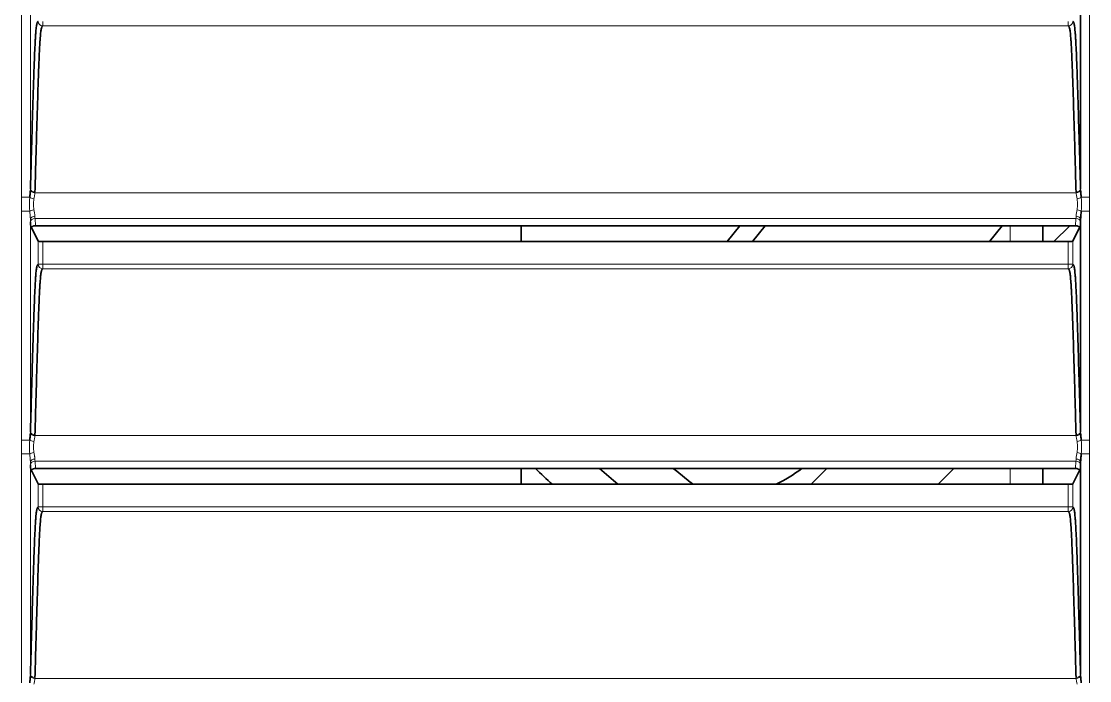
# Model space of a CAD drawing. Header units: inches. Extents: x -1096 to 3103, y -191 to 3207.
# Drawn here: x 618.4 to 677.4, y 1648.2 to 1684.6 of the extents above; entities that cross this region are included whole.
import ezdxf

# ---------------------------------------------------------------- set-up
doc = ezdxf.new("R2010")
doc.units = ezdxf.units.IN

msp = doc.modelspace()

# ---------------------------------------------------------------- linework, layer by layer
at = {"lineweight": 13}
for p, q in [((618.385, 1674.879), (618.385, 1687.513)), ((618.884, 1687.064), (618.884, 1675.331)), ((677.35, 1687.513), (677.35, 1674.879)), ((619.563, 1684.339), (619.563, 1684.589)), ((676.172, 1684.339), (619.563, 1684.339)), ((676.172, 1684.339), (676.172, 1684.589)), ((618.385, 1674.879), (618.848, 1674.879)), ((619.132, 1675.123), (676.604, 1675.123)), ((676.888, 1674.879), (677.35, 1674.879)), ((618.385, 1674.113), (618.848, 1674.113)), ((618.385, 1661.479), (618.385, 1674.113)), ((676.888, 1674.113), (677.35, 1674.113)), ((677.35, 1674.113), (677.35, 1661.479)), ((618.884, 1673.664), (618.884, 1661.931)), ((619.14, 1673.715), (619.157, 1673.31)), ((676.596, 1673.715), (619.14, 1673.715)), ((676.578, 1673.31), (676.596, 1673.715)), ((672.968, 1673.309), (672.968, 1672.438)), ((619.313, 1671.189), (619.313, 1672.457)), ((619.563, 1672.441), (619.563, 1671.189)), ((676.172, 1671.189), (676.172, 1672.441)), ((676.422, 1672.457), (676.422, 1671.189)), ((619.313, 1671.189), (619.563, 1671.189)), ((619.563, 1670.939), (619.563, 1671.189)), ((619.563, 1671.189), (676.172, 1671.189)), ((676.422, 1671.189), (676.172, 1671.189)), ((676.172, 1670.939), (676.172, 1671.189)), ((676.172, 1670.939), (619.563, 1670.939)), ((619.132, 1661.723), (676.604, 1661.723)), ((618.385, 1661.479), (618.848, 1661.479)), ((676.888, 1661.479), (677.35, 1661.479)), ((618.385, 1660.713), (618.848, 1660.713)), ((618.385, 1648.079), (618.385, 1660.713)), ((676.888, 1660.713), (677.35, 1660.713)), ((677.35, 1660.713), (677.35, 1648.079)), ((618.884, 1660.264), (618.884, 1648.531)), ((619.14, 1660.315), (619.157, 1659.91)), ((676.596, 1660.315), (619.14, 1660.315)), ((672.968, 1659.909), (672.968, 1659.04)), ((676.578, 1659.91), (676.596, 1660.315)), ((619.313, 1657.789), (619.313, 1659.057)), ((619.563, 1659.041), (619.563, 1657.789)), ((676.172, 1657.789), (676.172, 1659.041)), ((676.422, 1659.057), (676.422, 1657.789)), ((619.313, 1657.789), (619.563, 1657.789)), ((619.563, 1657.789), (676.172, 1657.789)), ((619.563, 1657.539), (619.563, 1657.789)), ((676.172, 1657.539), (619.563, 1657.539)), ((676.422, 1657.789), (676.172, 1657.789)), ((676.172, 1657.539), (676.172, 1657.789)), ((619.132, 1648.323), (676.604, 1648.323))]:
    msp.add_line(p, q, dxfattribs=at)
at = {"lineweight": 35}
for p, q in [((676.851, 1675.331), (676.851, 1687.064)), ((618.907, 1673.119), (618.89, 1673.52)), ((676.845, 1673.52), (676.828, 1673.119)), ((676.851, 1661.931), (676.851, 1673.664)), ((619.313, 1672.457), (618.937, 1673.203)), ((676.578, 1673.31), (619.157, 1673.31)), ((645.968, 1672.439), (645.968, 1673.308)), ((657.343, 1672.441), (658.036, 1673.31)), ((658.746, 1672.441), (659.439, 1673.31)), ((671.831, 1672.44), (672.524, 1673.31)), ((674.768, 1673.309), (674.768, 1672.438)), ((676.25, 1673.31), (675.381, 1672.44)), ((676.422, 1672.457), (676.797, 1673.203)), ((676.172, 1672.441), (619.563, 1672.441)), ((618.907, 1659.719), (618.89, 1660.12)), ((676.578, 1659.91), (619.157, 1659.91)), ((645.968, 1659.036), (645.968, 1659.904)), ((654.56, 1659.754), (654.364, 1659.91)), ((662.85, 1659.91), (661.981, 1659.041)), ((668.981, 1659.041), (669.851, 1659.91)), ((674.768, 1659.909), (674.768, 1659.04)), ((676.845, 1660.12), (676.828, 1659.719)), ((676.851, 1648.531), (676.851, 1660.264)), ((619.313, 1659.057), (618.937, 1659.803)), ((655.307, 1659.158), (654.56, 1659.754)), ((676.422, 1659.057), (676.797, 1659.803)), ((676.172, 1659.041), (619.563, 1659.041))]:
    msp.add_line(p, q, dxfattribs=at)
for radius, start, end in [(60, 226.09687, 227.31188), (57.6, 228.63608, 229.96256)]:
    msp.add_arc((688.368, 1703.141), radius, start, end, dxfattribs=at)
at = {"lineweight": 13}
for centre, major_axis, ratio, start_param, end_param in [((619.563, 1684.589), (-0.066, 0.241), 0.999345, 1.301791, 2.872251), ((676.172, 1684.589), (-0.066, -0.241), 0.999345, 0.269342, 1.839802), ((619.132, 1675.279), (-0.249, 0.018), 0.625593, 0.115951, 1.616349), ((619.134, 1675.331), (-0.25, 0.007), 0.626591, 0.044795, 1.588394), ((676.601, 1675.331), (-0.25, -0.007), 0.626591, 1.553199, 3.096797), ((676.604, 1675.279), (-0.249, -0.018), 0.625593, 1.525244, 3.025641), ((619.079, 1674.879), (-0.248, 0.033), 0.303681, 0.408018, 1.610641), ((676.656, 1674.879), (-0.248, -0.033), 0.303681, 1.530952, 2.733575), ((619.079, 1674.113), (-0.248, -0.033), 0.303681, 4.672545, 5.875168), ((676.656, 1674.113), (-0.248, 0.033), 0.303681, 3.54961, 4.752233), ((619.134, 1673.664), (-0.25, -0.008), 0.665625, 4.69165, 6.236404), ((618.917, 1674.496), (0, 1.25), 0.034921, 2.299368, 2.466852), ((619.14, 1673.52), (-0.25, -0.011), 0.780579, 4.678329, 6.227322), ((619.167, 1674.496), (0, 1), 0.043651, 2.299368, 2.466852), ((676.568, 1674.496), (0, 1), 0.043651, 3.816333, 3.983817), ((676.596, 1673.52), (-0.25, 0.011), 0.780579, 3.197456, 4.746449), ((676.601, 1673.664), (-0.25, 0.008), 0.665625, 3.188374, 4.733128), ((676.818, 1674.496), (0, 1.25), 0.034921, 3.816334, 3.983818), ((619.563, 1671.189), (-0.066, 0.241), 0.999345, 1.301791, 2.872251), ((676.172, 1671.189), (-0.066, -0.241), 0.999345, 0.269342, 1.839802), ((619.132, 1661.879), (-0.249, 0.018), 0.625593, 0.115951, 1.616349), ((619.134, 1661.931), (-0.25, 0.007), 0.626591, 0.044795, 1.588394), ((676.601, 1661.931), (-0.25, -0.007), 0.626591, 1.553199, 3.096797), ((676.604, 1661.879), (-0.249, -0.018), 0.625593, 1.525244, 3.025641), ((619.079, 1661.479), (-0.248, 0.033), 0.303681, 0.408018, 1.610641), ((676.656, 1661.479), (-0.248, -0.033), 0.303681, 1.530952, 2.733575), ((619.079, 1660.713), (-0.248, -0.033), 0.303681, 4.672545, 5.875168), ((676.656, 1660.713), (-0.248, 0.033), 0.303681, 3.54961, 4.752233), ((619.134, 1660.264), (-0.25, -0.008), 0.665625, 4.69165, 6.236404), ((618.917, 1661.096), (0, 1.25), 0.034921, 2.299368, 2.466852), ((619.14, 1660.12), (-0.25, -0.011), 0.780579, 4.678329, 6.227322), ((619.167, 1661.096), (0, 1), 0.043651, 2.299368, 2.466852), ((676.568, 1661.096), (0, 1), 0.043651, 3.816333, 3.983817), ((676.596, 1660.12), (-0.25, 0.011), 0.780579, 3.197456, 4.746449), ((676.601, 1660.264), (-0.25, 0.008), 0.665625, 3.188374, 4.733128), ((676.818, 1661.096), (0, 1.25), 0.034921, 3.816334, 3.983818), ((619.563, 1657.789), (-0.066, 0.241), 0.999345, 1.301791, 2.872251), ((676.172, 1657.789), (-0.066, -0.241), 0.999345, 0.269342, 1.839802), ((619.132, 1648.479), (-0.249, 0.018), 0.625593, 0.115951, 1.616349), ((619.134, 1648.531), (-0.25, 0.007), 0.626591, 0.044795, 1.588394), ((676.601, 1648.531), (-0.25, -0.007), 0.626591, 1.553199, 3.096797), ((676.604, 1648.479), (-0.249, -0.018), 0.625593, 1.525244, 3.025641)]:
    msp.add_ellipse(centre, major_axis=major_axis, ratio=ratio, start_param=start_param, end_param=end_param, dxfattribs=at)
at = {"lineweight": 35}
for centre, major_axis, ratio, start_param, end_param in [((619.563, 1672.458), (0.25, 0), 0.06935, 3.176499, 4.712389), ((676.172, 1672.458), (0.25, 0), 0.06935, 4.712389, 6.248279), ((658.8, 1665.07), (4.24, 5.316), 0.681998, 3.089953, 3.141593), ((659.546, 1664.475), (4.24, 5.316), 0.681998, 4.095508, 4.355941), ((619.563, 1659.058), (0.25, 0), 0.06935, 3.176499, 4.712389), ((659.546, 1664.475), (4.24, 5.316), 0.681998, 3.141593, 3.183955), ((676.172, 1659.058), (0.25, 0), 0.06935, 4.712389, 6.248279)]:
    msp.add_ellipse(centre, major_axis=major_axis, ratio=ratio, start_param=start_param, end_param=end_param, dxfattribs=at)
for points, knots in [([(618.884, 1675.331), (618.899, 1675.853), (618.914, 1676.375), (618.936, 1677.153), (618.943, 1677.413), (618.958, 1677.93), (618.966, 1678.188), (618.981, 1678.702), (618.988, 1678.958), (619.004, 1679.468), (619.011, 1679.722), (619.027, 1680.226), (619.034, 1680.476), (619.05, 1680.972), (619.058, 1681.218), (619.07, 1681.58), (619.074, 1681.7), (619.081, 1681.878), (619.083, 1681.937), (619.087, 1682.055), (619.089, 1682.113), (619.095, 1682.286), (619.104, 1682.513), (619.113, 1682.731), (619.126, 1683.049), (619.136, 1683.249), (619.151, 1683.523), (619.156, 1683.61), (619.162, 1683.712), (619.163, 1683.732), (619.166, 1683.771), (619.17, 1683.829), (619.174, 1683.883), (619.182, 1683.986), (619.187, 1684.048), (619.198, 1684.16), (619.204, 1684.21), (619.22, 1684.342), (619.232, 1684.406), (619.246, 1684.467), (619.249, 1684.478), (619.255, 1684.498), (619.258, 1684.507), (619.266, 1684.532), (619.272, 1684.545), (619.284, 1684.566), (619.29, 1684.573), (619.301, 1684.584), (619.307, 1684.588), (619.313, 1684.589)], [0, 0, 0, 0, 0.125, 0.125, 0.1875, 0.1875, 0.25, 0.25, 0.3125, 0.3125, 0.375, 0.375, 0.4375, 0.4375, 0.5, 0.5, 0.53125, 0.53125, 0.546875, 0.546875, 0.5625, 0.5625, 0.59375, 0.625, 0.625, 0.6875, 0.6875, 0.71875, 0.71875, 0.726562, 0.726562, 0.734375, 0.75, 0.75, 0.78125, 0.78125, 0.8125, 0.8125, 0.875, 0.875, 0.890625, 0.890625, 0.90625, 0.90625, 0.9375, 0.9375, 0.96875, 0.96875, 1, 1, 1, 1]), ([(619.563, 1684.339), (619.557, 1684.338), (619.551, 1684.335), (619.54, 1684.324), (619.534, 1684.316), (619.522, 1684.296), (619.516, 1684.283), (619.507, 1684.259), (619.505, 1684.25), (619.499, 1684.23), (619.496, 1684.219), (619.481, 1684.159), (619.47, 1684.095), (619.453, 1683.964), (619.447, 1683.914), (619.436, 1683.803), (619.43, 1683.74), (619.422, 1683.637), (619.419, 1683.601), (619.415, 1683.544), (619.414, 1683.525), (619.411, 1683.486), (619.41, 1683.465), (619.404, 1683.363), (619.398, 1683.277), (619.388, 1683.095), (619.384, 1682.999), (619.374, 1682.801), (619.365, 1682.596), (619.356, 1682.38), (619.347, 1682.159), (619.343, 1682.047), (619.335, 1681.818), (619.331, 1681.702), (619.322, 1681.467), (619.318, 1681.349), (619.306, 1680.99), (619.298, 1680.747), (619.283, 1680.257), (619.275, 1680.009), (619.26, 1679.51), (619.252, 1679.26), (619.237, 1678.756), (619.23, 1678.503), (619.207, 1677.741), (619.193, 1677.23), (619.163, 1676.205), (619.149, 1675.69), (619.134, 1675.174)], [0, 0, 0, 0, 0.03125, 0.03125, 0.0625, 0.0625, 0.09375, 0.09375, 0.109375, 0.109375, 0.125, 0.125, 0.1875, 0.1875, 0.21875, 0.21875, 0.25, 0.25, 0.265625, 0.265625, 0.273437, 0.273437, 0.28125, 0.28125, 0.3125, 0.3125, 0.34375, 0.34375, 0.375, 0.40625, 0.40625, 0.4375, 0.4375, 0.46875, 0.46875, 0.5, 0.5, 0.5625, 0.5625, 0.625, 0.625, 0.6875, 0.6875, 0.75, 0.75, 0.875, 0.875, 1, 1, 1, 1]), ([(676.601, 1675.174), (676.586, 1675.689), (676.572, 1676.204), (676.543, 1677.228), (676.528, 1677.738), (676.506, 1678.499), (676.498, 1678.752), (676.483, 1679.255), (676.476, 1679.506), (676.461, 1680.004), (676.453, 1680.251), (676.437, 1680.741), (676.429, 1680.984), (676.417, 1681.342), (676.413, 1681.461), (676.405, 1681.696), (676.401, 1681.812), (676.392, 1682.041), (676.388, 1682.154), (676.379, 1682.375), (676.37, 1682.592), (676.361, 1682.797), (676.352, 1682.995), (676.347, 1683.091), (676.337, 1683.274), (676.332, 1683.361), (676.325, 1683.463), (676.324, 1683.483), (676.321, 1683.523), (676.317, 1683.581), (676.313, 1683.635), (676.305, 1683.739), (676.3, 1683.801), (676.288, 1683.913), (676.283, 1683.963), (676.266, 1684.094), (676.254, 1684.159), (676.24, 1684.218), (676.237, 1684.229), (676.231, 1684.249), (676.228, 1684.258), (676.219, 1684.283), (676.213, 1684.296), (676.201, 1684.316), (676.196, 1684.324), (676.184, 1684.335), (676.178, 1684.338), (676.172, 1684.339)], [0, 0, 0, 0, 0.125, 0.125, 0.25, 0.25, 0.3125, 0.3125, 0.375, 0.375, 0.4375, 0.4375, 0.5, 0.5, 0.53125, 0.53125, 0.5625, 0.5625, 0.59375, 0.59375, 0.625, 0.65625, 0.65625, 0.6875, 0.6875, 0.71875, 0.71875, 0.726563, 0.726563, 0.734375, 0.75, 0.75, 0.78125, 0.78125, 0.8125, 0.8125, 0.875, 0.875, 0.890625, 0.890625, 0.90625, 0.90625, 0.9375, 0.9375, 0.96875, 0.96875, 1, 1, 1, 1]), ([(676.422, 1684.589), (676.428, 1684.588), (676.434, 1684.584), (676.446, 1684.573), (676.451, 1684.566), (676.463, 1684.545), (676.469, 1684.532), (676.478, 1684.507), (676.481, 1684.498), (676.486, 1684.478), (676.489, 1684.467), (676.504, 1684.407), (676.515, 1684.342), (676.532, 1684.21), (676.537, 1684.16), (676.548, 1684.049), (676.553, 1683.986), (676.561, 1683.883), (676.564, 1683.847), (676.569, 1683.772), (676.572, 1683.733), (676.58, 1683.61), (676.585, 1683.523), (676.599, 1683.25), (676.609, 1683.049), (676.622, 1682.731), (676.631, 1682.514), (676.64, 1682.287), (676.646, 1682.113), (676.648, 1682.055), (676.653, 1681.938), (676.655, 1681.879), (676.661, 1681.701), (676.665, 1681.581), (676.677, 1681.218), (676.685, 1680.973), (676.701, 1680.477), (676.709, 1680.226), (676.724, 1679.722), (676.732, 1679.468), (676.747, 1678.958), (676.754, 1678.702), (676.769, 1678.188), (676.777, 1677.93), (676.792, 1677.413), (676.799, 1677.154), (676.821, 1676.375), (676.836, 1675.853), (676.851, 1675.331)], [0, 0, 0, 0, 0.03125, 0.03125, 0.0625, 0.0625, 0.09375, 0.09375, 0.109375, 0.109375, 0.125, 0.125, 0.1875, 0.1875, 0.21875, 0.21875, 0.25, 0.25, 0.265625, 0.265625, 0.28125, 0.28125, 0.3125, 0.3125, 0.375, 0.375, 0.40625, 0.4375, 0.4375, 0.453125, 0.453125, 0.46875, 0.46875, 0.5, 0.5, 0.5625, 0.5625, 0.625, 0.625, 0.6875, 0.6875, 0.75, 0.75, 0.8125, 0.8125, 0.875, 0.875, 1, 1, 1, 1]), ([(618.848, 1674.879), (618.851, 1674.913), (618.854, 1674.948), (618.861, 1675.017), (618.864, 1675.051), (618.871, 1675.117), (618.874, 1675.15), (618.879, 1675.216), (618.881, 1675.248), (618.883, 1675.279)], [0, 0, 0, 0, 0.25, 0.25, 0.5, 0.5, 0.75, 0.75, 1, 1, 1, 1]), ([(676.853, 1675.279), (676.854, 1675.248), (676.856, 1675.215), (676.862, 1675.15), (676.865, 1675.117), (676.874, 1675.017), (676.881, 1674.948), (676.888, 1674.879)], [0, 0, 0, 0, 0.25, 0.25, 0.5, 0.5, 1, 1, 1, 1]), ([(676.888, 1674.113), (676.884, 1674.074), (676.88, 1674.035), (676.873, 1673.957), (676.869, 1673.919), (676.862, 1673.844), (676.859, 1673.807), (676.853, 1673.734), (676.852, 1673.699), (676.851, 1673.664)], [0, 0, 0, 0, 0.25, 0.25, 0.5, 0.5, 0.75, 0.75, 1, 1, 1, 1]), ([(619.157, 1673.31), (619.141, 1673.31), (619.125, 1673.309), (619.101, 1673.305), (619.094, 1673.303), (619.078, 1673.3), (619.07, 1673.298), (619.048, 1673.291), (619.034, 1673.285), (619.007, 1673.271), (618.994, 1673.263), (618.971, 1673.245), (618.961, 1673.236), (618.947, 1673.22), (618.943, 1673.215), (618.935, 1673.204), (618.931, 1673.198), (618.922, 1673.181), (618.917, 1673.169), (618.91, 1673.144), (618.908, 1673.132), (618.907, 1673.119)], [0, 0, 0, 0, 0.125, 0.125, 0.1875, 0.1875, 0.25, 0.25, 0.375, 0.375, 0.5, 0.5, 0.625, 0.625, 0.6875, 0.6875, 0.75, 0.75, 0.875, 0.875, 1, 1, 1, 1]), ([(676.828, 1673.119), (676.828, 1673.132), (676.826, 1673.144), (676.821, 1673.162), (676.818, 1673.168), (676.813, 1673.181), (676.811, 1673.186), (676.801, 1673.204), (676.793, 1673.215), (676.775, 1673.236), (676.764, 1673.245), (676.741, 1673.263), (676.729, 1673.271), (676.709, 1673.281), (676.702, 1673.284), (676.687, 1673.29), (676.68, 1673.293), (676.658, 1673.3), (676.642, 1673.304), (676.61, 1673.309), (676.594, 1673.31), (676.578, 1673.31)], [0, 0, 0, 0, 0.125, 0.125, 0.1875, 0.1875, 0.25, 0.25, 0.375, 0.375, 0.5, 0.5, 0.625, 0.625, 0.6875, 0.6875, 0.75, 0.75, 0.875, 0.875, 1, 1, 1, 1]), ([(618.884, 1661.931), (618.899, 1662.453), (618.914, 1662.975), (618.936, 1663.753), (618.943, 1664.013), (618.958, 1664.53), (618.966, 1664.788), (618.981, 1665.302), (618.988, 1665.558), (619.004, 1666.068), (619.011, 1666.322), (619.027, 1666.826), (619.034, 1667.076), (619.05, 1667.572), (619.058, 1667.818), (619.07, 1668.18), (619.074, 1668.3), (619.081, 1668.478), (619.083, 1668.537), (619.087, 1668.655), (619.089, 1668.713), (619.095, 1668.886), (619.104, 1669.113), (619.113, 1669.331), (619.126, 1669.649), (619.136, 1669.849), (619.151, 1670.123), (619.156, 1670.21), (619.162, 1670.312), (619.163, 1670.332), (619.166, 1670.371), (619.17, 1670.429), (619.174, 1670.483), (619.182, 1670.586), (619.187, 1670.648), (619.198, 1670.76), (619.204, 1670.81), (619.22, 1670.942), (619.232, 1671.006), (619.246, 1671.067), (619.249, 1671.078), (619.255, 1671.098), (619.258, 1671.107), (619.266, 1671.132), (619.272, 1671.145), (619.284, 1671.166), (619.29, 1671.173), (619.301, 1671.184), (619.307, 1671.188), (619.313, 1671.189)], [0, 0, 0, 0, 0.125, 0.125, 0.1875, 0.1875, 0.25, 0.25, 0.3125, 0.3125, 0.375, 0.375, 0.4375, 0.4375, 0.5, 0.5, 0.53125, 0.53125, 0.546875, 0.546875, 0.5625, 0.5625, 0.59375, 0.625, 0.625, 0.6875, 0.6875, 0.71875, 0.71875, 0.726563, 0.726563, 0.734375, 0.75, 0.75, 0.78125, 0.78125, 0.8125, 0.8125, 0.875, 0.875, 0.890625, 0.890625, 0.90625, 0.90625, 0.9375, 0.9375, 0.96875, 0.96875, 1, 1, 1, 1]), ([(676.422, 1671.189), (676.428, 1671.188), (676.434, 1671.184), (676.446, 1671.173), (676.451, 1671.166), (676.463, 1671.145), (676.469, 1671.132), (676.478, 1671.107), (676.481, 1671.098), (676.486, 1671.078), (676.489, 1671.067), (676.504, 1671.007), (676.515, 1670.942), (676.532, 1670.81), (676.537, 1670.76), (676.548, 1670.649), (676.553, 1670.586), (676.561, 1670.483), (676.564, 1670.447), (676.569, 1670.372), (676.572, 1670.333), (676.58, 1670.21), (676.585, 1670.123), (676.599, 1669.85), (676.609, 1669.649), (676.622, 1669.331), (676.631, 1669.114), (676.64, 1668.887), (676.646, 1668.713), (676.648, 1668.655), (676.653, 1668.538), (676.655, 1668.479), (676.661, 1668.301), (676.665, 1668.181), (676.677, 1667.818), (676.685, 1667.573), (676.701, 1667.077), (676.709, 1666.826), (676.724, 1666.322), (676.732, 1666.068), (676.747, 1665.558), (676.754, 1665.302), (676.769, 1664.788), (676.777, 1664.53), (676.792, 1664.013), (676.799, 1663.754), (676.821, 1662.975), (676.836, 1662.453), (676.851, 1661.931)], [0, 0, 0, 0, 0.03125, 0.03125, 0.0625, 0.0625, 0.09375, 0.09375, 0.109375, 0.109375, 0.125, 0.125, 0.1875, 0.1875, 0.21875, 0.21875, 0.25, 0.25, 0.265625, 0.265625, 0.28125, 0.28125, 0.3125, 0.3125, 0.375, 0.375, 0.40625, 0.4375, 0.4375, 0.453125, 0.453125, 0.46875, 0.46875, 0.5, 0.5, 0.5625, 0.5625, 0.625, 0.625, 0.6875, 0.6875, 0.75, 0.75, 0.8125, 0.8125, 0.875, 0.875, 1, 1, 1, 1]), ([(619.563, 1670.939), (619.557, 1670.938), (619.551, 1670.935), (619.54, 1670.924), (619.534, 1670.916), (619.522, 1670.896), (619.516, 1670.883), (619.507, 1670.859), (619.505, 1670.85), (619.499, 1670.83), (619.496, 1670.819), (619.481, 1670.759), (619.47, 1670.695), (619.453, 1670.564), (619.447, 1670.514), (619.436, 1670.403), (619.43, 1670.34), (619.422, 1670.237), (619.419, 1670.201), (619.415, 1670.144), (619.414, 1670.125), (619.411, 1670.086), (619.41, 1670.065), (619.404, 1669.963), (619.398, 1669.877), (619.388, 1669.695), (619.384, 1669.599), (619.374, 1669.401), (619.365, 1669.196), (619.356, 1668.98), (619.347, 1668.759), (619.343, 1668.647), (619.335, 1668.418), (619.331, 1668.302), (619.322, 1668.067), (619.318, 1667.949), (619.306, 1667.59), (619.298, 1667.347), (619.283, 1666.857), (619.275, 1666.609), (619.26, 1666.11), (619.252, 1665.86), (619.237, 1665.356), (619.23, 1665.103), (619.207, 1664.341), (619.193, 1663.83), (619.163, 1662.805), (619.149, 1662.29), (619.134, 1661.774)], [0, 0, 0, 0, 0.03125, 0.03125, 0.0625, 0.0625, 0.09375, 0.09375, 0.109375, 0.109375, 0.125, 0.125, 0.1875, 0.1875, 0.21875, 0.21875, 0.25, 0.25, 0.265625, 0.265625, 0.273437, 0.273437, 0.28125, 0.28125, 0.3125, 0.3125, 0.34375, 0.34375, 0.375, 0.40625, 0.40625, 0.4375, 0.4375, 0.46875, 0.46875, 0.5, 0.5, 0.5625, 0.5625, 0.625, 0.625, 0.6875, 0.6875, 0.75, 0.75, 0.875, 0.875, 1, 1, 1, 1]), ([(676.601, 1661.774), (676.586, 1662.289), (676.572, 1662.804), (676.543, 1663.828), (676.528, 1664.338), (676.506, 1665.099), (676.498, 1665.352), (676.483, 1665.855), (676.476, 1666.106), (676.461, 1666.604), (676.453, 1666.851), (676.437, 1667.341), (676.429, 1667.584), (676.417, 1667.942), (676.413, 1668.061), (676.405, 1668.296), (676.401, 1668.412), (676.392, 1668.641), (676.388, 1668.754), (676.379, 1668.975), (676.37, 1669.192), (676.361, 1669.397), (676.352, 1669.595), (676.347, 1669.691), (676.337, 1669.874), (676.332, 1669.961), (676.325, 1670.063), (676.324, 1670.083), (676.321, 1670.123), (676.317, 1670.181), (676.313, 1670.235), (676.305, 1670.339), (676.3, 1670.401), (676.288, 1670.513), (676.283, 1670.563), (676.266, 1670.694), (676.254, 1670.759), (676.24, 1670.818), (676.237, 1670.829), (676.231, 1670.849), (676.228, 1670.858), (676.219, 1670.883), (676.213, 1670.896), (676.201, 1670.916), (676.196, 1670.924), (676.184, 1670.935), (676.178, 1670.938), (676.172, 1670.939)], [0, 0, 0, 0, 0.125, 0.125, 0.25, 0.25, 0.3125, 0.3125, 0.375, 0.375, 0.4375, 0.4375, 0.5, 0.5, 0.53125, 0.53125, 0.5625, 0.5625, 0.59375, 0.59375, 0.625, 0.65625, 0.65625, 0.6875, 0.6875, 0.71875, 0.71875, 0.726563, 0.726563, 0.734375, 0.75, 0.75, 0.78125, 0.78125, 0.8125, 0.8125, 0.875, 0.875, 0.890625, 0.890625, 0.90625, 0.90625, 0.9375, 0.9375, 0.96875, 0.96875, 1, 1, 1, 1]), ([(618.848, 1661.479), (618.851, 1661.513), (618.854, 1661.548), (618.861, 1661.617), (618.864, 1661.651), (618.871, 1661.717), (618.874, 1661.75), (618.879, 1661.816), (618.881, 1661.848), (618.883, 1661.879)], [0, 0, 0, 0, 0.25, 0.25, 0.5, 0.5, 0.75, 0.75, 1, 1, 1, 1]), ([(676.853, 1661.879), (676.854, 1661.848), (676.856, 1661.815), (676.862, 1661.75), (676.865, 1661.717), (676.874, 1661.617), (676.881, 1661.548), (676.888, 1661.479)], [0, 0, 0, 0, 0.25, 0.25, 0.5, 0.5, 1, 1, 1, 1]), ([(676.888, 1660.713), (676.884, 1660.674), (676.88, 1660.635), (676.873, 1660.557), (676.869, 1660.519), (676.862, 1660.444), (676.859, 1660.407), (676.853, 1660.334), (676.852, 1660.299), (676.851, 1660.264)], [0, 0, 0, 0, 0.25, 0.25, 0.5, 0.5, 0.75, 0.75, 1, 1, 1, 1]), ([(619.157, 1659.91), (619.141, 1659.91), (619.125, 1659.909), (619.101, 1659.905), (619.094, 1659.903), (619.078, 1659.9), (619.07, 1659.898), (619.048, 1659.891), (619.034, 1659.885), (619.007, 1659.871), (618.994, 1659.863), (618.971, 1659.845), (618.961, 1659.836), (618.947, 1659.82), (618.943, 1659.815), (618.935, 1659.804), (618.931, 1659.798), (618.922, 1659.781), (618.917, 1659.769), (618.91, 1659.744), (618.908, 1659.732), (618.907, 1659.719)], [0, 0, 0, 0, 0.125, 0.125, 0.1875, 0.1875, 0.25, 0.25, 0.375, 0.375, 0.5, 0.5, 0.625, 0.625, 0.6875, 0.6875, 0.75, 0.75, 0.875, 0.875, 1, 1, 1, 1]), ([(676.828, 1659.719), (676.828, 1659.732), (676.826, 1659.744), (676.821, 1659.762), (676.818, 1659.768), (676.813, 1659.781), (676.811, 1659.786), (676.801, 1659.804), (676.793, 1659.815), (676.775, 1659.836), (676.764, 1659.845), (676.741, 1659.863), (676.729, 1659.871), (676.709, 1659.881), (676.702, 1659.884), (676.687, 1659.89), (676.68, 1659.893), (676.658, 1659.9), (676.642, 1659.904), (676.61, 1659.909), (676.594, 1659.91), (676.578, 1659.91)], [0, 0, 0, 0, 0.125, 0.125, 0.1875, 0.1875, 0.25, 0.25, 0.375, 0.375, 0.5, 0.5, 0.625, 0.625, 0.6875, 0.6875, 0.75, 0.75, 0.875, 0.875, 1, 1, 1, 1]), ([(618.884, 1648.531), (618.899, 1649.053), (618.914, 1649.575), (618.936, 1650.353), (618.943, 1650.613), (618.958, 1651.13), (618.966, 1651.388), (618.981, 1651.902), (618.988, 1652.158), (619.004, 1652.668), (619.011, 1652.922), (619.027, 1653.426), (619.034, 1653.676), (619.05, 1654.172), (619.058, 1654.418), (619.07, 1654.78), (619.074, 1654.9), (619.081, 1655.078), (619.083, 1655.137), (619.087, 1655.255), (619.089, 1655.313), (619.095, 1655.486), (619.104, 1655.713), (619.113, 1655.931), (619.126, 1656.249), (619.136, 1656.449), (619.151, 1656.723), (619.156, 1656.81), (619.162, 1656.912), (619.163, 1656.932), (619.166, 1656.971), (619.17, 1657.029), (619.174, 1657.083), (619.182, 1657.186), (619.187, 1657.248), (619.198, 1657.36), (619.204, 1657.41), (619.22, 1657.542), (619.232, 1657.606), (619.246, 1657.667), (619.249, 1657.678), (619.255, 1657.698), (619.258, 1657.707), (619.266, 1657.732), (619.272, 1657.745), (619.284, 1657.766), (619.29, 1657.773), (619.301, 1657.784), (619.307, 1657.788), (619.313, 1657.789)], [0, 0, 0, 0, 0.125, 0.125, 0.1875, 0.1875, 0.25, 0.25, 0.3125, 0.3125, 0.375, 0.375, 0.4375, 0.4375, 0.5, 0.5, 0.53125, 0.53125, 0.546875, 0.546875, 0.5625, 0.5625, 0.59375, 0.625, 0.625, 0.6875, 0.6875, 0.71875, 0.71875, 0.726562, 0.726562, 0.734375, 0.75, 0.75, 0.78125, 0.78125, 0.8125, 0.8125, 0.875, 0.875, 0.890625, 0.890625, 0.90625, 0.90625, 0.9375, 0.9375, 0.96875, 0.96875, 1, 1, 1, 1]), ([(619.563, 1657.539), (619.557, 1657.538), (619.551, 1657.535), (619.54, 1657.524), (619.534, 1657.516), (619.522, 1657.496), (619.516, 1657.483), (619.507, 1657.459), (619.505, 1657.45), (619.499, 1657.43), (619.496, 1657.419), (619.481, 1657.359), (619.47, 1657.295), (619.453, 1657.164), (619.447, 1657.114), (619.436, 1657.003), (619.43, 1656.94), (619.422, 1656.837), (619.419, 1656.801), (619.415, 1656.744), (619.414, 1656.725), (619.411, 1656.686), (619.41, 1656.665), (619.404, 1656.563), (619.398, 1656.477), (619.388, 1656.295), (619.384, 1656.199), (619.374, 1656.001), (619.365, 1655.796), (619.356, 1655.58), (619.347, 1655.359), (619.343, 1655.247), (619.335, 1655.018), (619.331, 1654.902), (619.322, 1654.667), (619.318, 1654.549), (619.306, 1654.19), (619.298, 1653.947), (619.283, 1653.457), (619.275, 1653.209), (619.26, 1652.71), (619.252, 1652.46), (619.237, 1651.956), (619.23, 1651.703), (619.207, 1650.941), (619.193, 1650.43), (619.163, 1649.405), (619.149, 1648.89), (619.134, 1648.374)], [0, 0, 0, 0, 0.03125, 0.03125, 0.0625, 0.0625, 0.09375, 0.09375, 0.109375, 0.109375, 0.125, 0.125, 0.1875, 0.1875, 0.21875, 0.21875, 0.25, 0.25, 0.265625, 0.265625, 0.273437, 0.273437, 0.28125, 0.28125, 0.3125, 0.3125, 0.34375, 0.34375, 0.375, 0.40625, 0.40625, 0.4375, 0.4375, 0.46875, 0.46875, 0.5, 0.5, 0.5625, 0.5625, 0.625, 0.625, 0.6875, 0.6875, 0.75, 0.75, 0.875, 0.875, 1, 1, 1, 1]), ([(676.601, 1648.374), (676.586, 1648.889), (676.572, 1649.404), (676.543, 1650.428), (676.528, 1650.938), (676.506, 1651.699), (676.498, 1651.952), (676.483, 1652.455), (676.476, 1652.706), (676.461, 1653.204), (676.453, 1653.451), (676.437, 1653.941), (676.429, 1654.184), (676.417, 1654.542), (676.413, 1654.661), (676.405, 1654.896), (676.401, 1655.012), (676.392, 1655.241), (676.388, 1655.354), (676.379, 1655.575), (676.37, 1655.792), (676.361, 1655.997), (676.352, 1656.195), (676.347, 1656.291), (676.337, 1656.474), (676.332, 1656.561), (676.325, 1656.663), (676.324, 1656.683), (676.321, 1656.723), (676.317, 1656.781), (676.313, 1656.835), (676.305, 1656.939), (676.3, 1657.001), (676.288, 1657.113), (676.283, 1657.163), (676.266, 1657.294), (676.254, 1657.359), (676.24, 1657.418), (676.237, 1657.429), (676.231, 1657.449), (676.228, 1657.458), (676.219, 1657.483), (676.213, 1657.496), (676.201, 1657.516), (676.196, 1657.524), (676.184, 1657.535), (676.178, 1657.538), (676.172, 1657.539)], [0, 0, 0, 0, 0.125, 0.125, 0.25, 0.25, 0.3125, 0.3125, 0.375, 0.375, 0.4375, 0.4375, 0.5, 0.5, 0.53125, 0.53125, 0.5625, 0.5625, 0.59375, 0.59375, 0.625, 0.65625, 0.65625, 0.6875, 0.6875, 0.71875, 0.71875, 0.726562, 0.726562, 0.734375, 0.75, 0.75, 0.78125, 0.78125, 0.8125, 0.8125, 0.875, 0.875, 0.890625, 0.890625, 0.90625, 0.90625, 0.9375, 0.9375, 0.96875, 0.96875, 1, 1, 1, 1]), ([(676.422, 1657.789), (676.428, 1657.788), (676.434, 1657.784), (676.446, 1657.773), (676.451, 1657.766), (676.463, 1657.745), (676.469, 1657.732), (676.478, 1657.707), (676.481, 1657.698), (676.486, 1657.678), (676.489, 1657.667), (676.504, 1657.607), (676.515, 1657.542), (676.532, 1657.41), (676.537, 1657.36), (676.548, 1657.249), (676.553, 1657.186), (676.561, 1657.083), (676.564, 1657.047), (676.569, 1656.972), (676.572, 1656.933), (676.58, 1656.81), (676.585, 1656.723), (676.599, 1656.45), (676.609, 1656.249), (676.622, 1655.931), (676.631, 1655.714), (676.64, 1655.487), (676.646, 1655.313), (676.648, 1655.255), (676.653, 1655.138), (676.655, 1655.079), (676.661, 1654.901), (676.665, 1654.781), (676.677, 1654.418), (676.685, 1654.173), (676.701, 1653.677), (676.709, 1653.426), (676.724, 1652.922), (676.732, 1652.668), (676.747, 1652.158), (676.754, 1651.902), (676.769, 1651.388), (676.777, 1651.13), (676.792, 1650.613), (676.799, 1650.354), (676.821, 1649.575), (676.836, 1649.053), (676.851, 1648.531)], [0, 0, 0, 0, 0.03125, 0.03125, 0.0625, 0.0625, 0.09375, 0.09375, 0.109375, 0.109375, 0.125, 0.125, 0.1875, 0.1875, 0.21875, 0.21875, 0.25, 0.25, 0.265625, 0.265625, 0.28125, 0.28125, 0.3125, 0.3125, 0.375, 0.375, 0.40625, 0.4375, 0.4375, 0.453125, 0.453125, 0.46875, 0.46875, 0.5, 0.5, 0.5625, 0.5625, 0.625, 0.625, 0.6875, 0.6875, 0.75, 0.75, 0.8125, 0.8125, 0.875, 0.875, 1, 1, 1, 1]), ([(618.848, 1648.079), (618.851, 1648.113), (618.854, 1648.148), (618.861, 1648.217), (618.864, 1648.251), (618.871, 1648.317), (618.874, 1648.35), (618.879, 1648.416), (618.881, 1648.448), (618.883, 1648.479)], [0, 0, 0, 0, 0.25, 0.25, 0.5, 0.5, 0.75, 0.75, 1, 1, 1, 1]), ([(676.853, 1648.479), (676.854, 1648.448), (676.856, 1648.415), (676.862, 1648.35), (676.865, 1648.317), (676.874, 1648.217), (676.881, 1648.148), (676.888, 1648.079)], [0, 0, 0, 0, 0.25, 0.25, 0.5, 0.5, 1, 1, 1, 1])]:
    msp.add_open_spline(points, degree=3, knots=knots, dxfattribs=at)
at = {"lineweight": 13}
for points in [[(618.883, 1675.279), (618.884, 1675.296), (618.884, 1675.314), (618.884, 1675.331)], [(676.851, 1675.331), (676.851, 1675.314), (676.852, 1675.296), (676.853, 1675.279)], [(619.134, 1675.174), (619.134, 1675.157), (619.133, 1675.14), (619.132, 1675.123)], [(676.604, 1675.123), (676.602, 1675.14), (676.601, 1675.157), (676.601, 1675.174)], [(618.883, 1661.879), (618.884, 1661.896), (618.884, 1661.914), (618.884, 1661.931)], [(619.134, 1661.774), (619.134, 1661.757), (619.133, 1661.74), (619.132, 1661.723)], [(676.604, 1661.723), (676.602, 1661.74), (676.601, 1661.757), (676.601, 1661.774)], [(676.851, 1661.931), (676.851, 1661.914), (676.852, 1661.896), (676.853, 1661.879)], [(618.883, 1648.479), (618.884, 1648.496), (618.884, 1648.514), (618.884, 1648.531)], [(619.134, 1648.374), (619.134, 1648.357), (619.133, 1648.34), (619.132, 1648.323)], [(676.604, 1648.323), (676.602, 1648.34), (676.601, 1648.357), (676.601, 1648.374)], [(676.851, 1648.531), (676.851, 1648.514), (676.852, 1648.496), (676.853, 1648.479)]]:
    msp.add_open_spline(points, degree=3, dxfattribs=at)
for points, knots in [([(618.385, 1674.113), (618.385, 1674.177), (618.387, 1674.241), (618.389, 1674.369), (618.391, 1674.432), (618.391, 1674.56), (618.389, 1674.624), (618.387, 1674.751), (618.385, 1674.815), (618.385, 1674.879)], [0, 0, 0, 0, 0.25, 0.25, 0.5, 0.5, 0.75, 0.75, 1, 1, 1, 1]), ([(618.848, 1674.113), (618.845, 1674.145), (618.843, 1674.177), (618.84, 1674.24), (618.839, 1674.272), (618.836, 1674.367), (618.835, 1674.431), (618.835, 1674.527), (618.835, 1674.559), (618.836, 1674.624), (618.837, 1674.656), (618.839, 1674.72), (618.84, 1674.752), (618.843, 1674.815), (618.845, 1674.847), (618.848, 1674.879)], [0, 0, 0, 0, 0.125, 0.125, 0.25, 0.25, 0.5, 0.5, 0.625, 0.625, 0.75, 0.75, 0.875, 0.875, 1, 1, 1, 1]), ([(619.079, 1674.802), (619.075, 1674.777), (619.072, 1674.752), (619.066, 1674.702), (619.064, 1674.677), (619.061, 1674.626), (619.059, 1674.6), (619.058, 1674.548), (619.057, 1674.522), (619.057, 1674.443), (619.059, 1674.392), (619.064, 1674.315), (619.066, 1674.29), (619.072, 1674.24), (619.075, 1674.215), (619.079, 1674.19)], [0, 0, 0, 0, 0.125, 0.125, 0.25, 0.25, 0.375, 0.375, 0.5, 0.5, 0.75, 0.75, 0.875, 0.875, 1, 1, 1, 1]), ([(619.132, 1675.123), (619.127, 1675.074), (619.119, 1675.023), (619.104, 1674.943), (619.099, 1674.916), (619.089, 1674.86), (619.084, 1674.831), (619.079, 1674.802)], [0, 0, 0, 0, 0.5, 0.5, 0.75, 0.75, 1, 1, 1, 1]), ([(676.656, 1674.802), (676.647, 1674.86), (676.636, 1674.916), (676.621, 1674.996), (676.617, 1675.022), (676.611, 1675.061), (676.609, 1675.073), (676.606, 1675.098), (676.605, 1675.111), (676.604, 1675.123)], [0, 0, 0, 0, 0.5, 0.5, 0.75, 0.75, 0.875, 0.875, 1, 1, 1, 1]), ([(676.656, 1674.19), (676.66, 1674.215), (676.663, 1674.24), (676.669, 1674.29), (676.671, 1674.315), (676.675, 1674.366), (676.676, 1674.392), (676.677, 1674.444), (676.678, 1674.47), (676.678, 1674.549), (676.676, 1674.6), (676.671, 1674.677), (676.669, 1674.702), (676.663, 1674.752), (676.66, 1674.777), (676.656, 1674.802)], [0, 0, 0, 0, 0.125, 0.125, 0.25, 0.25, 0.375, 0.375, 0.5, 0.5, 0.75, 0.75, 0.875, 0.875, 1, 1, 1, 1]), ([(676.888, 1674.879), (676.89, 1674.847), (676.892, 1674.815), (676.895, 1674.752), (676.897, 1674.72), (676.899, 1674.625), (676.9, 1674.561), (676.9, 1674.465), (676.9, 1674.433), (676.899, 1674.369), (676.898, 1674.336), (676.897, 1674.272), (676.895, 1674.24), (676.892, 1674.177), (676.89, 1674.145), (676.888, 1674.113)], [0, 0, 0, 0, 0.125, 0.125, 0.25, 0.25, 0.5, 0.5, 0.625, 0.625, 0.75, 0.75, 0.875, 0.875, 1, 1, 1, 1]), ([(677.35, 1674.879), (677.35, 1674.815), (677.349, 1674.751), (677.346, 1674.624), (677.345, 1674.56), (677.345, 1674.432), (677.346, 1674.368), (677.349, 1674.241), (677.35, 1674.177), (677.35, 1674.113)], [0, 0, 0, 0, 0.25, 0.25, 0.5, 0.5, 0.75, 0.75, 1, 1, 1, 1]), ([(618.884, 1673.664), (618.884, 1673.699), (618.882, 1673.734), (618.877, 1673.808), (618.873, 1673.845), (618.863, 1673.957), (618.855, 1674.035), (618.848, 1674.113)], [0, 0, 0, 0, 0.25, 0.25, 0.5, 0.5, 1, 1, 1, 1]), ([(619.079, 1674.19), (619.09, 1674.124), (619.103, 1674.061), (619.116, 1673.985), (619.118, 1673.971), (619.123, 1673.941), (619.125, 1673.927), (619.131, 1673.884), (619.133, 1673.857), (619.134, 1673.83)], [0, 0, 0, 0, 0.5, 0.5, 0.625, 0.625, 0.75, 0.75, 1, 1, 1, 1]), ([(676.601, 1673.83), (676.602, 1673.857), (676.605, 1673.884), (676.612, 1673.94), (676.617, 1673.969), (676.627, 1674.03), (676.633, 1674.06), (676.645, 1674.124), (676.651, 1674.157), (676.656, 1674.19)], [0, 0, 0, 0, 0.25, 0.25, 0.5, 0.5, 0.75, 0.75, 1, 1, 1, 1]), ([(619.132, 1661.723), (619.127, 1661.674), (619.119, 1661.623), (619.104, 1661.543), (619.099, 1661.516), (619.089, 1661.46), (619.084, 1661.431), (619.079, 1661.402)], [0, 0, 0, 0, 0.5, 0.5, 0.75, 0.75, 1, 1, 1, 1]), ([(676.656, 1661.402), (676.647, 1661.46), (676.636, 1661.516), (676.621, 1661.596), (676.617, 1661.622), (676.611, 1661.661), (676.609, 1661.673), (676.606, 1661.698), (676.605, 1661.711), (676.604, 1661.723)], [0, 0, 0, 0, 0.5, 0.5, 0.75, 0.75, 0.875, 0.875, 1, 1, 1, 1]), ([(618.385, 1660.713), (618.385, 1660.777), (618.387, 1660.841), (618.389, 1660.969), (618.391, 1661.032), (618.391, 1661.16), (618.389, 1661.224), (618.387, 1661.351), (618.385, 1661.415), (618.385, 1661.479)], [0, 0, 0, 0, 0.25, 0.25, 0.5, 0.5, 0.75, 0.75, 1, 1, 1, 1]), ([(618.848, 1660.713), (618.845, 1660.745), (618.843, 1660.777), (618.84, 1660.84), (618.839, 1660.872), (618.836, 1660.967), (618.835, 1661.031), (618.835, 1661.127), (618.835, 1661.159), (618.836, 1661.224), (618.837, 1661.256), (618.839, 1661.32), (618.84, 1661.352), (618.843, 1661.415), (618.845, 1661.447), (618.848, 1661.479)], [0, 0, 0, 0, 0.125, 0.125, 0.25, 0.25, 0.5, 0.5, 0.625, 0.625, 0.75, 0.75, 0.875, 0.875, 1, 1, 1, 1]), ([(619.079, 1661.402), (619.075, 1661.377), (619.072, 1661.352), (619.066, 1661.302), (619.064, 1661.277), (619.061, 1661.226), (619.059, 1661.2), (619.058, 1661.148), (619.057, 1661.122), (619.057, 1661.043), (619.059, 1660.992), (619.064, 1660.915), (619.066, 1660.89), (619.072, 1660.84), (619.075, 1660.815), (619.079, 1660.79)], [0, 0, 0, 0, 0.125, 0.125, 0.25, 0.25, 0.375, 0.375, 0.5, 0.5, 0.75, 0.75, 0.875, 0.875, 1, 1, 1, 1]), ([(676.656, 1660.79), (676.66, 1660.815), (676.663, 1660.84), (676.669, 1660.89), (676.671, 1660.915), (676.675, 1660.966), (676.676, 1660.992), (676.677, 1661.044), (676.678, 1661.07), (676.678, 1661.149), (676.676, 1661.2), (676.671, 1661.277), (676.669, 1661.302), (676.663, 1661.352), (676.66, 1661.377), (676.656, 1661.402)], [0, 0, 0, 0, 0.125, 0.125, 0.25, 0.25, 0.375, 0.375, 0.5, 0.5, 0.75, 0.75, 0.875, 0.875, 1, 1, 1, 1]), ([(676.888, 1661.479), (676.89, 1661.447), (676.892, 1661.415), (676.895, 1661.352), (676.897, 1661.32), (676.899, 1661.225), (676.9, 1661.161), (676.9, 1661.065), (676.9, 1661.033), (676.899, 1660.969), (676.898, 1660.936), (676.897, 1660.872), (676.895, 1660.84), (676.892, 1660.777), (676.89, 1660.745), (676.888, 1660.713)], [0, 0, 0, 0, 0.125, 0.125, 0.25, 0.25, 0.5, 0.5, 0.625, 0.625, 0.75, 0.75, 0.875, 0.875, 1, 1, 1, 1]), ([(677.35, 1661.479), (677.35, 1661.415), (677.349, 1661.351), (677.346, 1661.224), (677.345, 1661.16), (677.345, 1661.032), (677.346, 1660.968), (677.349, 1660.841), (677.35, 1660.777), (677.35, 1660.713)], [0, 0, 0, 0, 0.25, 0.25, 0.5, 0.5, 0.75, 0.75, 1, 1, 1, 1]), ([(618.884, 1660.264), (618.884, 1660.299), (618.882, 1660.334), (618.877, 1660.408), (618.873, 1660.445), (618.863, 1660.557), (618.855, 1660.635), (618.848, 1660.713)], [0, 0, 0, 0, 0.25, 0.25, 0.5, 0.5, 1, 1, 1, 1]), ([(619.079, 1660.79), (619.09, 1660.724), (619.103, 1660.661), (619.116, 1660.585), (619.118, 1660.571), (619.123, 1660.541), (619.125, 1660.527), (619.131, 1660.484), (619.133, 1660.457), (619.134, 1660.43)], [0, 0, 0, 0, 0.5, 0.5, 0.625, 0.625, 0.75, 0.75, 1, 1, 1, 1]), ([(676.601, 1660.43), (676.602, 1660.457), (676.605, 1660.484), (676.612, 1660.54), (676.617, 1660.569), (676.627, 1660.63), (676.633, 1660.66), (676.645, 1660.724), (676.651, 1660.757), (676.656, 1660.79)], [0, 0, 0, 0, 0.25, 0.25, 0.5, 0.5, 0.75, 0.75, 1, 1, 1, 1]), ([(619.132, 1648.323), (619.127, 1648.274), (619.119, 1648.223), (619.104, 1648.143), (619.099, 1648.116), (619.089, 1648.06), (619.084, 1648.031), (619.079, 1648.002)], [0, 0, 0, 0, 0.5, 0.5, 0.75, 0.75, 1, 1, 1, 1]), ([(676.656, 1648.002), (676.647, 1648.06), (676.636, 1648.116), (676.621, 1648.196), (676.617, 1648.222), (676.611, 1648.261), (676.609, 1648.273), (676.606, 1648.298), (676.605, 1648.311), (676.604, 1648.323)], [0, 0, 0, 0, 0.5, 0.5, 0.75, 0.75, 0.875, 0.875, 1, 1, 1, 1])]:
    msp.add_open_spline(points, degree=3, knots=knots, dxfattribs=at)

doc.saveas('drawing.dxf')
